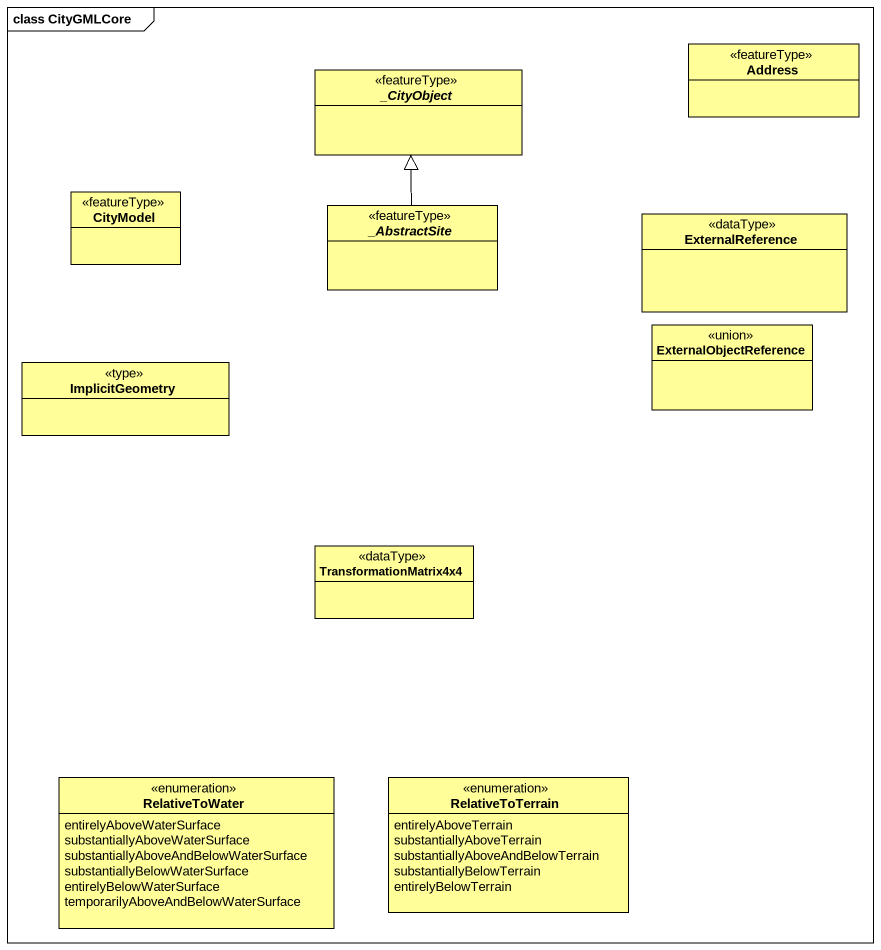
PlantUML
@startuml
mainframe class CityGMLCore
hide circle
hide empty members
class Address <<featureType>> #FFFE99
abstract class "_CityObject" as CityObject <<featureType>> #FFFE99
class CityModel <<featureType>> #FFFE99
abstract class "_AbstractSite" as AbstractSite <<featureType>> #FFFE99
class ExternalReference <<dataType>> #FFFE99
class ExternalObjectReference <<union>> #FFFE99
class ImplicitGeometry <<type>> #FFFE99
class TransformationMatrix4x4 <<dataType>> #FFFE99
enum RelativeToWater #FFFE99 {
  entirelyAboveWaterSurface
  substantiallyAboveWaterSurface
  substantiallyAboveAndBelowWaterSurface
  substantiallyBelowWaterSurface
  entirelyBelowWaterSurface
  temporarilyAboveAndBelowWaterSurface
}
enum RelativeToTerrain #FFFE99 {
  entirelyAboveTerrain
  substantiallyAboveTerrain
  substantiallyAboveAndBelowTerrain
  substantiallyBelowTerrain
  entirelyBelowTerrain
}
AbstractSite -up-|> CityObject
@enduml
